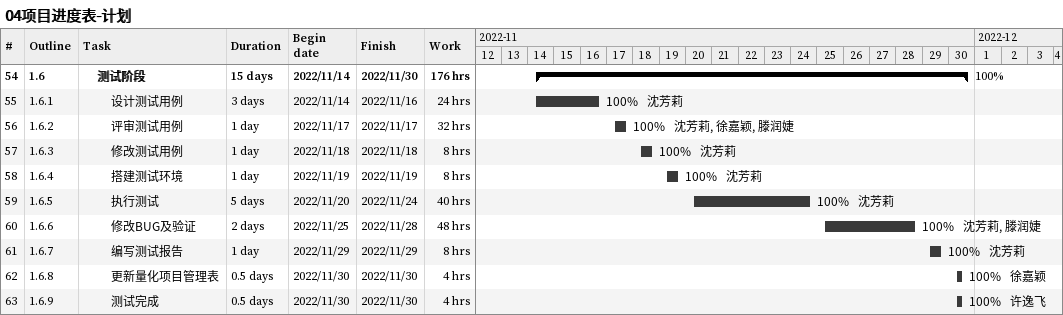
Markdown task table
04项目进度表-计划

| ID | WBS | Task | Duration | Start | Finish | Resources | % complete | Work (h) |
|---|---|---|---|---|---|---|---|---|
| 54 | 1.6 | **测试阶段** | 15d | 2022-11-14 | 2022-11-30 |  | 100 | 176 |
| 55 | 1.6.1 | 设计测试用例 | 3d | 2022-11-14 | 2022-11-16 | 沈芳莉 | 100 | 24 |
| 56 | 1.6.2 | 评审测试用例 | 1d | 2022-11-17 | 2022-11-17 | 沈芳莉, 徐嘉颖, 滕润婕 | 100 | 32 |
| 57 | 1.6.3 | 修改测试用例 | 1d | 2022-11-18 | 2022-11-18 | 沈芳莉 | 100 | 8 |
| 58 | 1.6.4 | 搭建测试环境 | 1d | 2022-11-19 | 2022-11-19 | 沈芳莉 | 100 | 8 |
| 59 | 1.6.5 | 执行测试 | 5d | 2022-11-20 | 2022-11-24 | 沈芳莉 | 100 | 40 |
| 60 | 1.6.6 | 修改BUG及验证 | 2d | 2022-11-25 | 2022-11-28 | 沈芳莉, 滕润婕 | 100 | 48 |
| 61 | 1.6.7 | 编写测试报告 | 1d | 2022-11-29 | 2022-11-29 | 沈芳莉 | 100 | 8 |
| 62 | 1.6.8 | 更新量化项目管理表 | 0.5d | 2022-11-30 | 2022-11-30 | 徐嘉颖 | 100 | 4 |
| 63 | 1.6.9 | 测试完成 | 0.5d | 2022-11-30 | 2022-11-30 | 许逸飞 | 100 | 4 |
